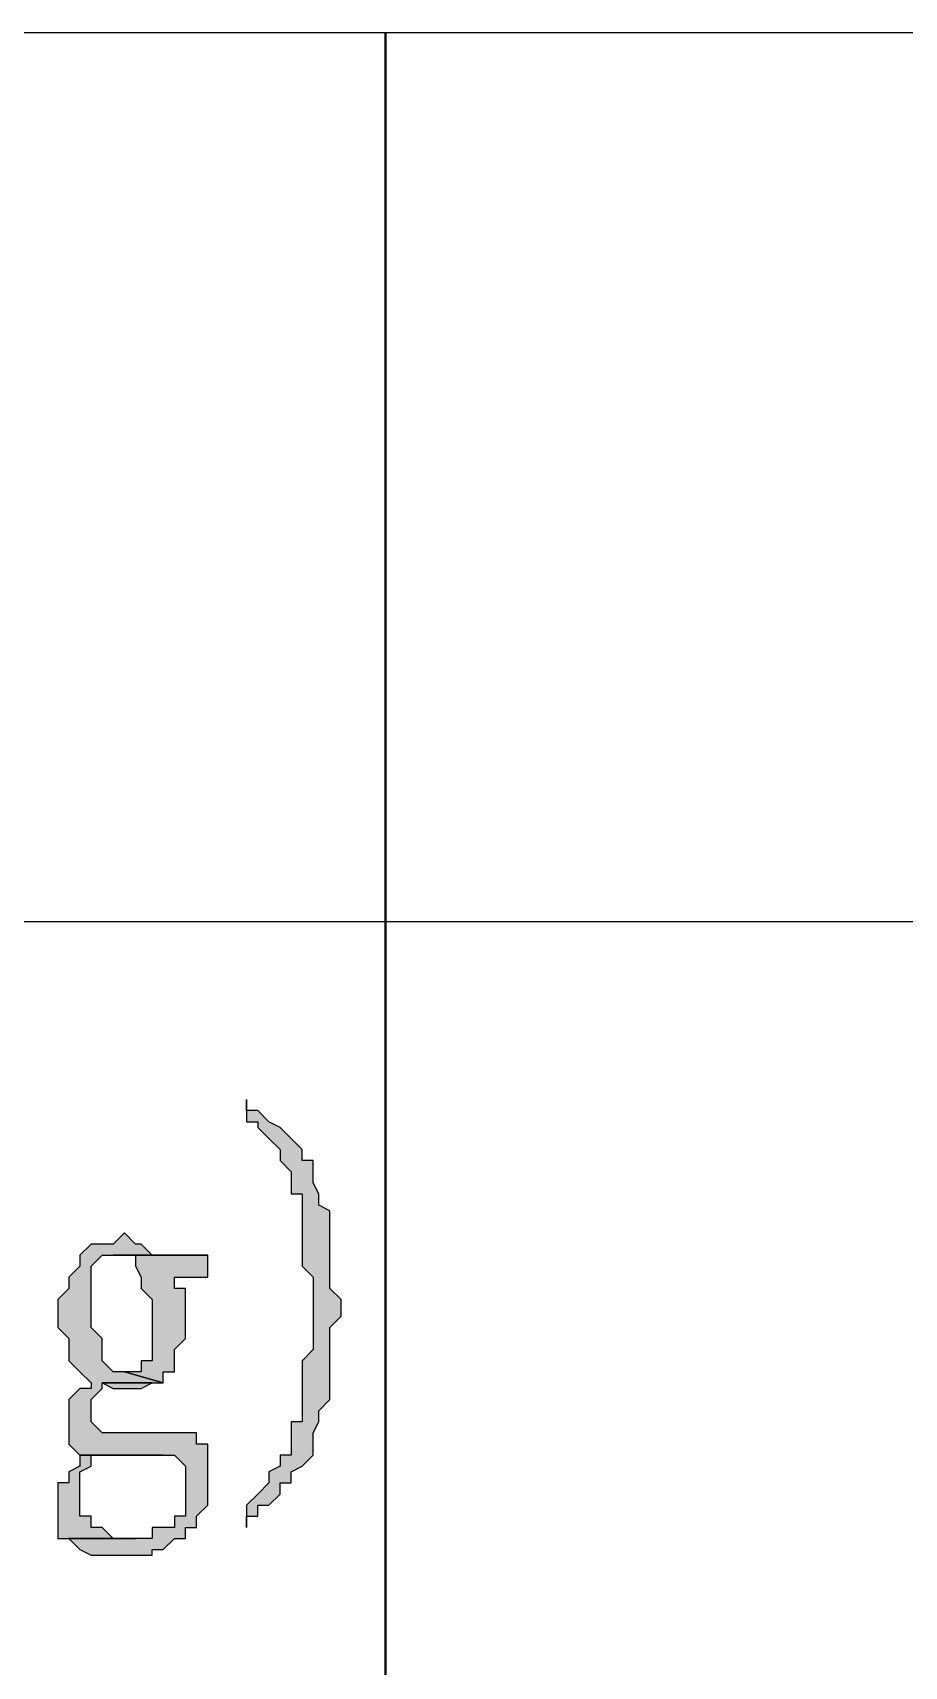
# Model space of a CAD drawing. Extents: x 457 to 4918, y -67 to 391.
# Drawn here: x 3566.77 to 3573.86, y 86.65 to 99.94 of the extents above; entities that cross this region are included whole.
import ezdxf

# ---------------------------------------------------------------- set-up
doc = ezdxf.new("R2010")
doc.units = 0
doc.header["$LTSCALE"] = 40
doc.header["$MEASUREMENT"] = 0
doc.layers.add('at_Entity', color=7, linetype='CONTINUOUS')
doc.layers.add('at_Solid', color=7, linetype='CONTINUOUS')

msp = doc.modelspace()

# ---------------------------------------------------------------- hatches: boundary and pattern name
at = {"layer": 'at_Solid'}
for points in [[(3568.511, 91.265), (3568.511, 91.084), (3568.602, 91.084), (3568.602, 91.039), (3568.692, 90.949), (3568.783, 90.858), (3568.783, 90.768), (3568.873, 90.678), (3568.873, 90.497), (3568.963, 90.497), (3568.963, 89.909), (3569.054, 89.819), (3569.054, 89.231), (3568.963, 89.141), (3568.963, 88.643), (3568.873, 88.643), (3568.873, 88.372), (3568.783, 88.372), (3568.783, 88.282), (3568.692, 88.237), (3568.692, 88.146), (3568.602, 88.056), (3568.511, 87.965), (3568.511, 87.785), (3568.511, 87.875), (3568.602, 87.875), (3568.602, 87.965), (3568.692, 87.965), (3568.783, 88.056), (3568.783, 88.146), (3568.873, 88.146), (3568.873, 88.237), (3568.963, 88.282), (3569.054, 88.372), (3569.054, 88.553), (3569.099, 88.643), (3569.099, 88.734), (3569.189, 88.824), (3569.189, 89.412), (3569.28, 89.502), (3569.28, 89.638), (3569.189, 89.728), (3569.189, 90.361), (3569.099, 90.406), (3569.099, 90.497), (3569.054, 90.587), (3569.054, 90.768), (3568.963, 90.768), (3568.963, 90.858), (3568.873, 90.949), (3568.783, 91.039), (3568.692, 91.084), (3568.602, 91.175), (3568.511, 91.175)], [(3567.517, 90.18), (3567.427, 90.09), (3567.246, 90.09), (3567.155, 90), (3567.155, 89.909), (3567.065, 89.819), (3567.065, 89.728), (3566.975, 89.638), (3566.975, 89.412), (3567.065, 89.321), (3567.065, 89.141), (3567.155, 89.05), (3567.246, 88.96), (3567.246, 88.915), (3567.155, 88.915), (3567.065, 88.824), (3567.065, 88.463), (3567.155, 88.372), (3567.924, 88.372), (3568.014, 88.282), (3568.014, 87.875), (3567.924, 87.875), (3567.924, 87.785), (3567.833, 87.785), (3567.743, 87.785), (3567.743, 87.694), (3567.065, 87.694), (3567.155, 87.604), (3567.246, 87.559), (3567.743, 87.559), (3567.743, 87.604), (3567.833, 87.604), (3567.924, 87.694), (3568.014, 87.694), (3568.014, 87.785), (3568.105, 87.785), (3568.105, 87.875), (3568.195, 87.965), (3568.195, 88.463), (3568.105, 88.463), (3568.105, 88.553), (3568.014, 88.553), (3567.336, 88.553), (3567.246, 88.643), (3567.246, 88.824), (3567.336, 88.915), (3567.336, 88.96), (3567.743, 88.96), (3567.833, 88.96), (3567.517, 89.05), (3567.427, 89.05), (3567.336, 89.141), (3567.336, 89.321), (3567.246, 89.412), (3567.246, 89.909), (3567.336, 90), (3568.195, 90), (3567.743, 90), (3567.653, 90.09), (3567.607, 90.09)], [(3568.195, 90), (3567.427, 90), (3567.517, 90), (3567.607, 90), (3567.607, 89.909), (3567.653, 89.819), (3567.653, 89.728), (3567.743, 89.638), (3567.743, 89.141), (3567.653, 89.141), (3567.653, 89.05), (3567.607, 89.05), (3567.517, 89.05), (3567.833, 88.96), (3567.833, 89.05), (3567.924, 89.05), (3567.924, 89.231), (3568.014, 89.321), (3568.014, 89.728), (3567.924, 89.728), (3567.924, 89.819), (3568.195, 89.819)], [(3567.743, 88.96), (3567.336, 88.96), (3567.427, 88.915), (3567.653, 88.915)], [(3567.155, 88.372), (3567.155, 88.282), (3567.065, 88.237), (3567.065, 88.146), (3566.975, 88.146), (3566.975, 87.694), (3567.065, 87.694), (3567.607, 87.694), (3567.517, 87.694), (3567.427, 87.694), (3567.336, 87.785), (3567.246, 87.785), (3567.246, 87.875), (3567.155, 87.875), (3567.155, 87.965), (3567.155, 88.237), (3567.246, 88.282), (3567.246, 88.372), (3567.833, 88.372)]]:
    msp.add_hatch(color=0, dxfattribs=at).paths.add_polyline_path(points)

# ---------------------------------------------------------------- linework, layer by layer
at = {"layer": 'at_Entity', "color": 0, "lineweight": 40}
msp.add_line((3569.641, 99.944), (3569.641, 73.365), dxfattribs=at)
at = {"layer": 'at_Entity', "color": 0, "lineweight": 20}
for p, q in [((3568.511, 91.265), (3568.511, 91.084)), ((3568.511, 91.175), (3568.511, 91.265)), ((3568.602, 91.175), (3568.511, 91.175)), ((3568.692, 91.084), (3568.602, 91.175)), ((3568.511, 91.084), (3568.602, 91.084)), ((3568.602, 91.084), (3568.602, 91.039)), ((3568.602, 91.039), (3568.692, 90.949)), ((3568.783, 91.039), (3568.692, 91.084)), ((3568.873, 90.949), (3568.783, 91.039)), ((3568.692, 90.949), (3568.783, 90.858)), ((3568.963, 90.858), (3568.873, 90.949)), ((3568.783, 90.858), (3568.783, 90.768)), ((3568.783, 90.768), (3568.873, 90.678)), ((3568.963, 90.768), (3568.963, 90.858)), ((3569.054, 90.768), (3568.963, 90.768)), ((3569.054, 90.587), (3569.054, 90.768)), ((3568.873, 90.678), (3568.873, 90.497)), ((3569.099, 90.497), (3569.054, 90.587)), ((3568.873, 90.497), (3568.963, 90.497)), ((3568.963, 90.497), (3568.963, 89.909)), ((3569.099, 90.406), (3569.099, 90.497)), ((3569.189, 90.361), (3569.099, 90.406)), ((3569.189, 89.728), (3569.189, 90.361)), ((3567.517, 90.18), (3567.427, 90.09)), ((3567.607, 90.09), (3567.517, 90.18)), ((3567.246, 90.09), (3567.155, 90)), ((3567.155, 90), (3567.155, 89.909)), ((3567.427, 90.09), (3567.246, 90.09)), ((3567.246, 89.909), (3567.336, 90)), ((3567.336, 90), (3568.195, 90)), ((3568.195, 90), (3567.427, 90)), ((3567.427, 90), (3567.517, 90)), ((3567.517, 90), (3567.607, 90)), ((3567.653, 90.09), (3567.607, 90.09)), ((3567.607, 90), (3567.607, 89.909)), ((3567.743, 90), (3567.653, 90.09)), ((3568.195, 90), (3567.743, 90)), ((3568.195, 89.819), (3568.195, 90)), ((3567.155, 89.909), (3567.065, 89.819)), ((3567.246, 89.412), (3567.246, 89.909)), ((3567.607, 89.909), (3567.653, 89.819)), ((3568.963, 89.909), (3569.054, 89.819)), ((3567.065, 89.728), (3566.975, 89.638)), ((3567.065, 89.819), (3567.065, 89.728)), ((3567.653, 89.819), (3567.653, 89.728)), ((3567.653, 89.728), (3567.743, 89.638)), ((3567.924, 89.728), (3567.924, 89.819)), ((3567.924, 89.819), (3568.195, 89.819)), ((3568.014, 89.728), (3567.924, 89.728)), ((3568.014, 89.321), (3568.014, 89.728)), ((3569.054, 89.819), (3569.054, 89.231)), ((3569.28, 89.638), (3569.189, 89.728)), ((3566.975, 89.638), (3566.975, 89.412)), ((3567.743, 89.638), (3567.743, 89.141)), ((3569.28, 89.502), (3569.28, 89.638)), ((3569.189, 89.412), (3569.28, 89.502)), ((3566.975, 89.412), (3567.065, 89.321)), ((3567.065, 89.321), (3567.065, 89.141)), ((3567.336, 89.321), (3567.246, 89.412)), ((3567.336, 89.141), (3567.336, 89.321)), ((3567.924, 89.231), (3568.014, 89.321)), ((3569.189, 88.824), (3569.189, 89.412)), ((3567.924, 89.05), (3567.924, 89.231)), ((3569.054, 89.231), (3568.963, 89.141)), ((3567.065, 89.141), (3567.155, 89.05)), ((3567.155, 89.05), (3567.246, 88.96)), ((3567.427, 89.05), (3567.336, 89.141)), ((3567.517, 89.05), (3567.427, 89.05)), ((3567.607, 89.05), (3567.517, 89.05)), ((3567.517, 89.05), (3567.833, 88.96)), ((3567.833, 88.96), (3567.517, 89.05)), ((3567.653, 89.05), (3567.607, 89.05)), ((3567.743, 89.141), (3567.653, 89.141)), ((3567.653, 89.141), (3567.653, 89.05)), ((3567.833, 88.96), (3567.833, 89.05)), ((3567.833, 89.05), (3567.924, 89.05)), ((3568.963, 89.141), (3568.963, 88.643)), ((3567.155, 88.915), (3567.065, 88.824)), ((3567.246, 88.915), (3567.155, 88.915)), ((3567.246, 88.96), (3567.246, 88.915)), ((3567.246, 88.824), (3567.336, 88.915)), ((3567.743, 88.96), (3567.336, 88.96)), ((3567.336, 88.96), (3567.427, 88.915)), ((3567.336, 88.915), (3567.336, 88.96)), ((3567.336, 88.96), (3567.743, 88.96)), ((3567.427, 88.915), (3567.653, 88.915)), ((3567.653, 88.915), (3567.743, 88.96)), ((3567.743, 88.96), (3567.833, 88.96)), ((3567.065, 88.824), (3567.065, 88.643)), ((3567.246, 88.643), (3567.246, 88.824)), ((3569.099, 88.734), (3569.189, 88.824)), ((3567.065, 88.643), (3567.065, 88.463)), ((3567.336, 88.553), (3567.246, 88.643)), ((3568.963, 88.643), (3568.873, 88.643)), ((3568.873, 88.643), (3568.873, 88.372)), ((3569.054, 88.553), (3569.099, 88.643)), ((3569.099, 88.643), (3569.099, 88.734)), ((3568.014, 88.553), (3567.336, 88.553)), ((3568.105, 88.553), (3568.014, 88.553)), ((3568.105, 88.463), (3568.105, 88.553)), ((3569.054, 88.372), (3569.054, 88.553)), ((3567.065, 88.463), (3567.155, 88.372)), ((3568.195, 88.463), (3568.105, 88.463)), ((3568.195, 87.965), (3568.195, 88.463)), ((3567.155, 88.282), (3567.065, 88.237)), ((3567.155, 88.372), (3567.155, 88.282)), ((3567.833, 88.372), (3567.155, 88.372)), ((3567.155, 88.372), (3567.924, 88.372)), ((3567.155, 88.237), (3567.246, 88.282)), ((3567.246, 88.282), (3567.246, 88.372)), ((3567.246, 88.372), (3567.833, 88.372)), ((3567.924, 88.372), (3568.014, 88.282)), ((3568.014, 88.282), (3568.014, 87.875)), ((3568.783, 88.282), (3568.692, 88.237)), ((3568.873, 88.372), (3568.783, 88.372)), ((3568.783, 88.372), (3568.783, 88.282)), ((3568.873, 88.237), (3568.963, 88.282)), ((3568.963, 88.282), (3569.054, 88.372)), ((3567.065, 88.146), (3566.975, 88.146)), ((3566.975, 88.146), (3566.975, 87.694)), ((3567.065, 88.237), (3567.065, 88.146)), ((3567.155, 87.965), (3567.155, 88.237)), ((3568.692, 88.146), (3568.602, 88.056)), ((3568.692, 88.237), (3568.692, 88.146)), ((3568.783, 88.056), (3568.783, 88.146)), ((3568.783, 88.146), (3568.873, 88.146)), ((3568.873, 88.146), (3568.873, 88.237)), ((3568.602, 88.056), (3568.511, 87.965)), ((3568.692, 87.965), (3568.783, 88.056)), ((3567.155, 87.875), (3567.155, 87.965)), ((3567.246, 87.875), (3567.155, 87.875)), ((3567.246, 87.785), (3567.246, 87.875)), ((3568.014, 87.875), (3567.924, 87.875)), ((3567.924, 87.875), (3567.924, 87.785)), ((3568.105, 87.875), (3568.195, 87.965)), ((3568.105, 87.785), (3568.105, 87.875)), ((3568.511, 87.965), (3568.511, 87.785)), ((3568.511, 87.785), (3568.511, 87.875)), ((3568.511, 87.875), (3568.602, 87.875)), ((3568.602, 87.875), (3568.602, 87.965)), ((3568.602, 87.965), (3568.692, 87.965)), ((3567.336, 87.785), (3567.246, 87.785)), ((3567.427, 87.694), (3567.336, 87.785)), ((3567.833, 87.785), (3567.743, 87.785)), ((3567.743, 87.785), (3567.743, 87.694)), ((3567.924, 87.785), (3567.833, 87.785)), ((3568.014, 87.694), (3568.014, 87.785)), ((3568.014, 87.785), (3568.105, 87.785)), ((3566.975, 87.694), (3567.065, 87.694)), ((3567.065, 87.694), (3567.607, 87.694)), ((3567.743, 87.694), (3567.065, 87.694)), ((3567.065, 87.694), (3567.155, 87.604)), ((3567.155, 87.604), (3567.246, 87.559)), ((3567.517, 87.694), (3567.427, 87.694)), ((3567.607, 87.694), (3567.517, 87.694)), ((3567.743, 87.559), (3567.743, 87.604)), ((3567.743, 87.604), (3567.833, 87.604)), ((3567.833, 87.604), (3567.924, 87.694)), ((3567.924, 87.694), (3568.014, 87.694)), ((3567.246, 87.559), (3567.743, 87.559))]:
    msp.add_line(p, q, dxfattribs=at)
at = {"layer": 'at_Entity', "color": 0}
for points in [[(3487.194, 99.944), (3634.235, 99.944)], [(3634.235, 92.712), (3516.575, 92.712)], [(3568.511, 91.265), (3568.511, 91.084), (3568.602, 91.084), (3568.602, 91.039), (3568.692, 90.949), (3568.783, 90.858), (3568.783, 90.768), (3568.873, 90.678), (3568.873, 90.497), (3568.963, 90.497), (3568.963, 89.909), (3569.054, 89.819), (3569.054, 89.231), (3568.963, 89.141), (3568.963, 88.643), (3568.873, 88.643), (3568.873, 88.372), (3568.783, 88.372), (3568.783, 88.282), (3568.692, 88.237), (3568.692, 88.146), (3568.602, 88.056), (3568.511, 87.965), (3568.511, 87.785), (3568.511, 87.875), (3568.602, 87.875), (3568.602, 87.965), (3568.692, 87.965), (3568.783, 88.056), (3568.783, 88.146), (3568.873, 88.146), (3568.873, 88.237), (3568.963, 88.282), (3569.054, 88.372), (3569.054, 88.553), (3569.099, 88.643), (3569.099, 88.734), (3569.189, 88.824), (3569.189, 89.412), (3569.28, 89.502), (3569.28, 89.638), (3569.189, 89.728), (3569.189, 90.361), (3569.099, 90.406), (3569.099, 90.497), (3569.054, 90.587), (3569.054, 90.768), (3568.963, 90.768), (3568.963, 90.858), (3568.873, 90.949), (3568.783, 91.039), (3568.692, 91.084), (3568.602, 91.175), (3568.511, 91.175), (3568.511, 91.265), (3568.511, 91.265), (3568.511, 91.265)], [(3567.517, 90.18), (3567.427, 90.09), (3567.246, 90.09), (3567.155, 90), (3567.155, 89.909), (3567.065, 89.819), (3567.065, 89.728), (3566.975, 89.638), (3566.975, 89.412), (3567.065, 89.321), (3567.065, 89.141), (3567.155, 89.05), (3567.246, 88.96), (3567.246, 88.915), (3567.155, 88.915), (3567.065, 88.824), (3567.065, 88.463), (3567.155, 88.372), (3567.924, 88.372), (3568.014, 88.282), (3568.014, 87.875), (3567.924, 87.875), (3567.924, 87.785), (3567.833, 87.785), (3567.743, 87.785), (3567.743, 87.694), (3567.065, 87.694), (3567.155, 87.604), (3567.246, 87.559), (3567.743, 87.559), (3567.743, 87.604), (3567.833, 87.604), (3567.924, 87.694), (3568.014, 87.694), (3568.014, 87.785), (3568.105, 87.785), (3568.105, 87.875), (3568.195, 87.965), (3568.195, 88.463), (3568.105, 88.463), (3568.105, 88.553), (3568.014, 88.553), (3567.336, 88.553), (3567.246, 88.643), (3567.246, 88.824), (3567.336, 88.915), (3567.336, 88.96), (3567.743, 88.96), (3567.833, 88.96), (3567.517, 89.05), (3567.427, 89.05), (3567.336, 89.141), (3567.336, 89.321), (3567.246, 89.412), (3567.246, 89.909), (3567.336, 90), (3568.195, 90), (3567.743, 90), (3567.653, 90.09), (3567.607, 90.09), (3567.517, 90.18), (3567.517, 90.18), (3567.517, 90.18)], [(3568.195, 90), (3567.427, 90), (3567.517, 90), (3567.607, 90), (3567.607, 89.909), (3567.653, 89.819), (3567.653, 89.728), (3567.743, 89.638), (3567.743, 89.141), (3567.653, 89.141), (3567.653, 89.05), (3567.607, 89.05), (3567.517, 89.05), (3567.833, 88.96), (3567.833, 89.05), (3567.924, 89.05), (3567.924, 89.231), (3568.014, 89.321), (3568.014, 89.728), (3567.924, 89.728), (3567.924, 89.819), (3568.195, 89.819), (3568.195, 90), (3568.195, 90)], [(3567.743, 88.96), (3567.336, 88.96), (3567.427, 88.915), (3567.653, 88.915), (3567.743, 88.96), (3567.743, 88.96), (3567.743, 88.96)], [(3567.155, 88.372), (3567.155, 88.282), (3567.065, 88.237), (3567.065, 88.146), (3566.975, 88.146), (3566.975, 87.694), (3567.065, 87.694), (3567.607, 87.694), (3567.517, 87.694), (3567.427, 87.694), (3567.336, 87.785), (3567.246, 87.785), (3567.246, 87.875), (3567.155, 87.875), (3567.155, 87.965), (3567.155, 88.237), (3567.246, 88.282), (3567.246, 88.372), (3567.833, 88.372), (3567.155, 88.372), (3567.155, 88.372)]]:
    msp.add_lwpolyline(points, dxfattribs=at)

doc.saveas('drawing.dxf')
